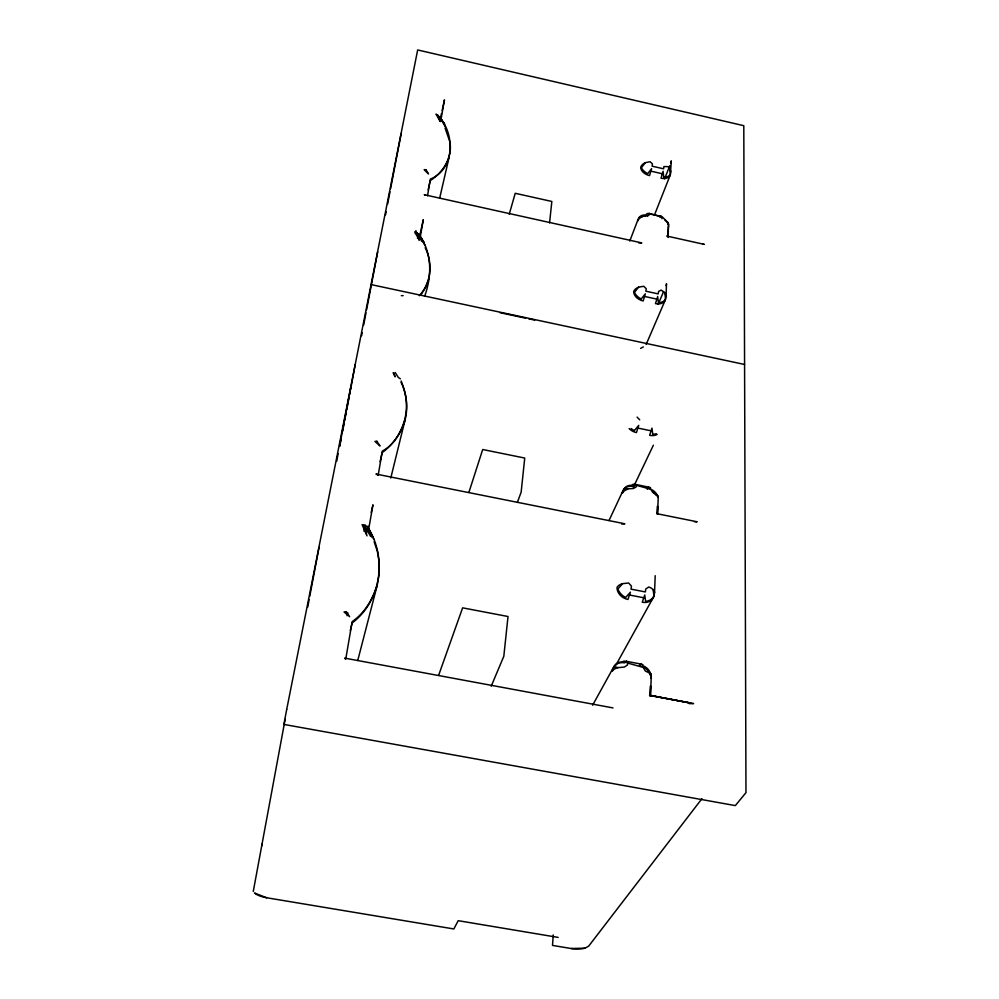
<?xml version="1.0" encoding="UTF-8"?>
<svg xmlns="http://www.w3.org/2000/svg" width="999" height="999" viewBox="0 0 999 999"><rect width="100%" height="100%" fill="white"/><g stroke="black" fill="none" stroke-linecap="round" stroke-linejoin="round"><path stroke-width="1.5" d="M379.233 562.562L379.208 573.888L377.272 585.052L357.754 660.476M668.194 237.5L668.343 227.834A9.84 7.405 -0.5 0 0 667.632 222.19L662.362 217.008L649.725 213.549L649.924 214.448L647.377 215.647L640.184 216.883L638.636 218.282A9.803 7.218 34.9 0 1 645.566 215.022L647.127 213.611L649.35 213.287L647.477 216.383M657.454 513.886L657.592 506.356M650.611 685.888L650.386 696.403L651.273 676.798M662 218.694L661.251 215.971L659.952 217.395M650.099 695.504L650.461 686.163M657.205 513.274L657.492 506.081M667.994 236.763L668.343 227.834A9.79 6.568 21.2 0 0 668.094 226.024M654.532 592.919L655.194 575.674M666.033 296.553L666.52 283.728L666.083 285.739M645.304 162.675L641.458 167.695A9.503 4.908 27.6 0 0 647.714 173.676L651.585 168.656L649.55 175.624A9.503 6.194 20.4 0 1 640.721 167.17A9.553 7.48 -0.8 0 1 645.304 162.675L650.137 161.738L652.434 163.923L652.085 166.184L663.586 168.806L663.935 166.546L668.319 166.658L669.854 168.494L670.429 174.276A9.515 5.307 9.5 0 1 663.761 177.322L663.086 171.279L661.026 178.222A9.49 6.181 20.7 0 0 670.441 173.926L671.291 160.851L670.878 162.874M657.529 514.31L658.191 498.588A11.339 6.843 2.2 0 0 656.842 495.092L652.797 492.407L650.774 489.298L636.201 485.239L636.4 486.75L633.453 488.499L625.212 488.986L623.451 490.022A11.301 9.191 41.1 0 1 631.48 485.277L633.254 484.228L635.789 484.44L633.703 486.463A11.314 8.716 24.9 0 0 622.352 493.194A11.339 6.856 2.6 0 1 627.734 489.198M371.715 536.613L368.082 527.759L365.809 525.774L362.1 524.675L367.008 535.864L364.098 525.099L370.467 536.101L372.827 537.275L368.082 527.759C387.4 558.004 381.056 601.136 352.11 623.026L350.287 630.569M553.271 934.952L552.497 945.416L571.116 948.513A14.548 5.195 5 0 0 584.989 948.176L588.686 946.115L701.922 798.688M421.516 241.146L419.031 234.365L414.835 231.768L419.255 240.235L416.508 232.392L424.063 242.62L419.767 235.652C432.255 253.709 431.893 276.348 424.6 296.341M549.575 222.852L551.835 201.461L515.222 193.294L509.228 214.273M350.512 389.885L355.169 364.697M390.784 478.034L404.87 420.716C408.554 407.417 406.118 393.656 401.173 381.031M345.841 658.516L352.172 621.615C364.635 613.136 372.714 599.188 377.272 585.052M368.469 530.332L372.977 504.807L371.191 512.412M378.171 475.324L382.292 451.098C393.856 444.892 401.024 432.942 404.87 420.716M419.967 238.574L423.314 219.63L419.268 237.899M427.522 195.779L430.332 179.083C456.156 168.893 455.357 129.77 436.026 114.098L440.234 121.578L437.574 114.773L444.642 124.251L440.547 118.194L445.242 126.698M440.959 119.655L444.455 99.863L442.132 110.514M285.14 719.38L253.259 891.47M307.704 607.167L309.166 599.5M309.74 596.428L319.056 547.377M336.688 461.251L338.149 453.608M339.61 445.954L350.699 387.862M339.71 446.378L341.171 438.736M342.632 431.106L344.093 423.476M344.667 420.417L346.129 412.787M346.715 409.727L349.051 397.515M349.638 394.455L350.212 391.408M361.613 335.739L362.2 332.692M363.661 325.075L365.996 312.874M366.583 309.827L377.697 251.885M385.564 214.773L386.151 211.713M387.624 204.058L389.985 191.808M390.572 188.736L401.173 133.616M415.309 233.666L415.971 230.632M440.147 119.63L441.471 113.549M417.495 238.299L418.506 233.741M428.184 189.785L430.182 180.682C442.582 172.577 452.372 158.279 450.062 142.882M439.622 198.364L449.075 157.442M364.011 531.243L365.409 525.187M380.095 461.675L382.192 452.597C403.721 437.038 413.536 406.63 401.049 382.305M347.04 615.709L347.739 612.662M366.221 533.678L367.994 526.073M638.611 287.15A10.227 7.318 0.9 0 0 633.716 291.496A10.19 7.105 21.7 0 0 643.169 300.961L645.317 293.843L641.196 298.988A10.177 5.794 28.7 0 1 634.502 292.282L638.611 287.15L643.781 286.276L646.241 288.723L645.854 291.196L658.204 293.893L658.578 291.421L661.201 290.085L664.834 292.857L665.559 299.051A10.202 6.256 10.3 0 1 658.403 302.722L657.667 296.528L655.469 303.634A10.177 7.093 22 0 0 665.584 298.439A10.227 7.293 0.4 0 0 664.834 292.857M629.12 428.583A10.914 8.129 23.5 0 0 636.45 432.604L638.748 425.374L634.328 430.619A10.902 6.818 30.3 0 1 631.156 428.534M657.18 434.403A10.914 8.117 24 0 1 649.637 435.327L651.96 428.121L652.772 434.428A10.927 7.33 11.4 0 0 656.193 433.716M622.652 583.628A11.851 6.556 3.1 0 0 617.045 587.387A11.851 9.515 27.3 0 0 627.946 599.45L630.406 592.182L625.636 597.477A11.851 8.192 33.4 0 1 617.919 588.935L622.652 583.628L628.633 583.004L631.468 586.138L631.018 589.135L645.354 591.932L645.804 588.935L648.863 586.962L651.286 588.124L653.109 589.572L653.97 595.953A11.863 8.804 13.7 0 1 645.629 601.361L644.742 594.967L642.245 602.235A11.851 9.49 27.9 0 0 654.033 594.592A11.851 6.543 2.7 0 0 653.109 589.572M468.893 492.37L482.704 449.513L524.737 458.054L521.141 492.207L517.345 502.385M438.648 675.262L462.624 607.842L508.016 616.508L503.821 656.281L491.208 686.201M629.77 241.046L638.099 219.33M428.546 279.732L425.474 287.587L420.829 294.917M664.622 178.833L669.742 165.772M654.645 214.573L670.067 175.499M658.141 304.37L663.636 291.471M646.153 344.443L665.184 300.249M609.003 520.541L622.852 490.946M633.329 487.262L653.371 445.217M592.607 705.232L612.887 668.481M616.008 664.897L653.546 597.052M647.252 489.21L648.801 487.137L650.474 487.724L650.424 489.123A11.326 9.728 15.8 0 1 657.841 496.978L657.891 495.604L656.842 495.092M419.28 295.716C431.381 283.092 432.917 263.012 425.162 247.69M640.609 348.389L643.344 346.94M626.311 661.288L624.712 662.849A12.35 10.24 30.2 0 0 612.325 671.141A12.313 6.244 3.5 0 1 618.131 667.619L624.338 667.082L627.559 664.922L627.347 662.961L643.181 667.419L645.379 671.066L650.948 673.676L650.898 674.725A12.338 11.201 22.6 0 0 642.881 665.709L642.906 664.635L641.083 664.085L626.311 661.288L626.922 661.725L624.188 661.088L622.29 661.813A12.35 10.539 48.8 0 0 613.523 667.682L615.409 666.957L618.131 667.619M641.083 664.085L639.435 665.634A12.35 10.202 30.9 0 1 650.474 675.574M689.148 703.646L693.581 703.583L649.5 695.341L690.684 703.084L650.287 695.366M621.64 524.038L624.887 523.788L375.961 474.05L377.61 474.85M638.623 242.857L641.795 242.907L424.238 194.718L425.537 195.117M401.336 295.667L403.146 295.617M571.116 948.513L584.989 948.176M694.492 521.74L697.165 521.79L656.643 513.636M702.634 244.143L704.332 244.393L666.595 236.001M266.646 897.751L254.495 893.006A14.923 5.432 9.1 0 0 266.646 897.751L453.833 928.958L458.204 920.678L558.154 937.412M612.986 707.904L344.655 658.104L345.654 659.278M629.645 595.042L643.968 597.827M635.214 484.378L648.801 487.137M638.036 428.109L651.248 430.856M371.079 284.59L744.58 364.473M500.062 312.699L525.661 318.169M528.671 318.818L534.69 320.105M644.655 296.466L656.992 299.151M648.826 213.711L660.601 216.346M650.961 171.166L662.462 173.789M400.374 378.846L398.264 377.385L395.267 372.552M637.1 417.12L639.722 419.855M667.632 222.19L668.443 224.937A9.803 7.642 11.5 0 0 664.959 220.192M420.079 237.075L424.75 244.967M368.531 528.995L373.763 539.21M669.854 168.494L670.866 172.003M393.119 372.714L395.104 376.86L393.893 372.939M445.079 128.059L449.712 141.396M374.126 541.758L377.36 551.336L378.996 561.163M642.407 216.558A9.84 7.418 0.1 0 0 637.687 221.004A9.79 6.581 20.9 0 1 645.029 216.071M262.337 845.554A14.648 5.707 9.3 0 1 262.113 844.018M652.609 491.496A11.314 8.691 25.4 0 1 656.43 495.566M649.787 673.588A12.313 6.231 3.2 0 1 650.761 678.383M286.688 709.502L283.891 724.425L735.326 805.606L745.978 792.632L743.793 125.687L417.669 49.95L286.688 709.502M346.216 611.688L344.056 611.95L349.625 616.658L346.216 611.688M376.91 441.283L374.937 441.421L380.032 445.991L376.91 441.283M425.836 169.68L424.163 169.668L428.509 173.938L425.836 169.68"/></g></svg>
